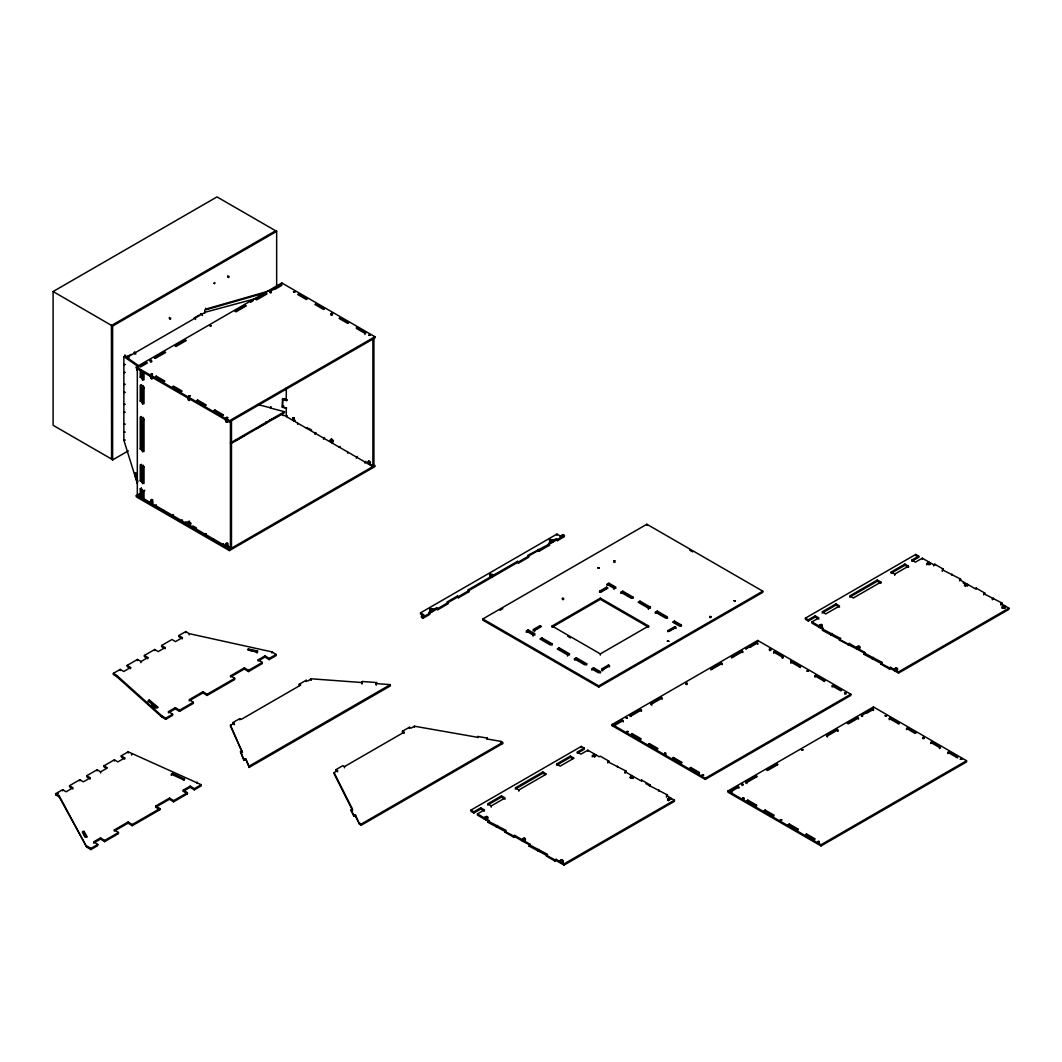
<?xml version="1.0" encoding="UTF-8"?>
<svg xmlns="http://www.w3.org/2000/svg" width="1062" height="1062" viewBox="0 0 1062 1062"><rect width="100%" height="100%" fill="white"/><g stroke="black" fill="none" stroke-linecap="round" stroke-linejoin="round"><path stroke-width="1.5" d="M344.433 767.813L344.446 766.618L342.827 765.662L335.924 769.645L337.543 770.6L334.105 772.592L334.092 773.786L351.894 809.111M335.924 770.839L335.924 769.645M337.543 771.795L337.543 770.6M402.458 731.24L404.091 732.183L404.078 733.377L402.458 732.422L402.458 731.24L409.361 727.258L410.981 728.2L414.432 726.209L477.528 737.293L477.94 736.484L487.299 738.117L486.887 738.94L500.919 741.395L502.645 742.418L502.631 743.599L361.239 825.24L359.514 824.231L355.385 816.041L353.978 816.28L351.23 810.824L351.243 809.629L352.637 809.39L334.105 772.592M353.978 816.28L351.243 809.629M355.385 816.041L355.398 814.846L353.991 815.085M359.514 824.231L355.398 814.846M361.239 825.24L361.239 824.059L502.645 742.418M409.348 728.439L409.361 727.258M414.419 727.404L414.432 726.209M477.927 737.665L477.94 736.484M487.285 739.311L487.299 738.117M500.919 741.395L500.919 742.59L502.631 743.599M100.532 837.891L100.505 839.073L104.634 841.635L104.673 840.467L100.532 837.891L93.642 841.874L97.77 844.449L97.744 845.617L90.841 849.6L86.699 847.038L59.167 796.938L55.715 794.801L55.755 793.633L62.658 789.65L66.096 791.787L72.999 787.805L69.548 785.668L79.902 779.694L83.34 781.831L90.243 777.849L86.792 775.711L97.146 769.738L100.585 771.875L100.558 773.043M59.167 796.938L59.206 795.77L55.755 793.633M62.618 790.818L62.658 789.65M69.548 785.668L69.521 786.836L72.959 788.973M79.862 780.862L79.902 779.694M82.584 831.639L85.81 837.214L87.243 836.949L84.004 831.373L82.584 831.639L82.544 832.82L83.978 832.542L86.394 836.723M83.978 832.542L84.004 831.373M86.792 775.711L86.765 776.88L90.204 779.017L90.243 777.849M86.699 847.038L59.206 795.77M90.841 849.6L90.881 848.432L97.77 844.449M97.107 770.906L97.146 769.738M194.306 789.862L194.346 788.694L190.204 786.132L190.164 787.3L194.306 789.862L201.209 785.88L201.249 784.712L128.183 751.816L121.28 755.799L124.732 757.936L117.829 761.919L114.391 759.781L104.036 765.755L104.01 766.923L106.306 768.357M140.914 662.715L140.954 661.546L137.502 659.409L127.161 665.383L130.613 667.52L123.71 671.503L120.258 669.365L113.368 673.348L113.329 674.516L116.767 676.653L161.557 716.784L165.685 719.346L172.588 715.363L172.628 714.195L168.486 711.633L175.389 707.65L179.531 710.212L179.491 711.381L175.349 708.819L175.389 707.65M116.767 676.653L116.807 675.485L113.368 673.348M114.351 760.95L114.391 759.781M128.13 821.975L114.338 829.94L114.298 831.108L128.09 823.143L128.13 821.975L132.259 824.537L132.232 825.705L128.09 823.143M120.218 670.534L120.258 669.365M114.338 829.94L118.466 832.502L118.426 833.67L104.634 841.635M121.28 755.799L121.254 756.967L124.692 759.104L124.732 757.936M127.161 665.383L127.121 666.551L130.573 668.688L130.613 667.52M128.144 752.985L128.183 751.816M131.595 755.122L131.635 753.954M137.463 660.577L137.502 659.409M144.405 655.427L144.366 656.595L147.817 658.732L147.857 657.564L144.405 655.427L154.747 649.453L158.198 651.59L165.101 647.608L161.65 645.47L171.991 639.497L175.442 641.634L182.345 637.651L178.894 635.514L185.797 631.532L189.235 633.669L271.952 651.895L276.093 654.457L276.054 655.639L269.164 659.621L265.022 657.046L265.062 655.878L269.19 658.44L269.164 659.621M156.818 707.425L149.251 701.132L149.291 699.964L148.083 700.654L156.91 707.996L158.119 707.305L149.291 699.964M154.707 650.621L154.747 649.453M132.232 825.705L159.818 809.775L155.676 807.213L155.716 806.045L169.522 798.08L173.65 800.642L173.61 801.81L169.482 799.248L169.522 798.08M161.65 645.47L161.61 646.639L163.906 648.059M161.557 716.784L161.597 715.615L116.807 675.485M159.818 809.775L159.858 808.607L155.716 806.045M165.061 648.776L165.101 647.608M165.685 719.346L165.725 718.177L172.628 714.195M168.486 711.633L168.446 712.801L175.349 708.819M172.469 773.481L171.261 774.171L184.376 780.185L184.416 779.017L172.469 773.481L171.221 775.34M178.894 635.514L178.854 636.682L182.306 638.82L182.345 637.651M185.757 632.7L185.797 631.532M173.61 801.81L187.403 793.845L183.275 791.283L183.314 790.115L190.204 786.132M189.195 634.837L189.235 633.669M187.403 793.845L187.443 792.677L183.314 790.115M202.975 691.72L202.948 692.889L207.077 695.451L207.117 694.282L202.975 691.72L189.182 699.685L193.324 702.247L193.284 703.416L179.491 711.381M197.067 783.318L197.107 782.15M244.366 667.825L230.573 675.79L230.534 676.959L244.326 668.994L244.366 667.825L248.508 670.387L248.468 671.569L244.326 668.994M230.573 675.79L234.702 678.352L234.675 679.521L207.077 695.451M248.349 648.909L248.309 650.077L257.508 652.201L257.548 651.033L248.349 648.909L247.844 649.758L257.044 651.882L257.548 651.033M257.004 653.05L257.044 651.882M265.062 655.878L258.159 659.86L258.119 661.029L265.022 657.046M258.159 659.86L262.301 662.422L262.261 663.604L248.468 671.569M271.925 653.064L271.952 651.895M136.772 473.28L134.874 473.387L134.701 474.462L137.436 482.931M270.876 406.826L270.425 408.06L284.523 411.698L284.35 412.773L231.543 443.266M150.047 361.624L151.508 361.624M152.49 375.457L151.269 375.656M188.691 525.597L189.594 526.115M269.721 292.528L271.182 292.528M271.182 419.968L269.721 419.968M331.105 314.83L332.565 314.83M664.547 754.538L666.007 754.538M844.569 694.017L846.042 694.017M270.797 406.985L270.478 407.808L257.734 404.516M286.647 407.914L282.359 407.357L282.691 398.569L286.289 400.639L287.324 400.042L284.921 398.662M282.359 407.357L282.691 398.569M282.691 414.499L282.359 415.322L286.647 415.879M362.354 681.512L361.996 683.782L362.354 681.512L376.572 682.561L376.2 684.831L376.572 682.561M152.41 503.003L151.056 502.791L152.41 502.578M227.626 418.986L226.631 418.401L226.803 419.185M370.134 464.081L368.7 463.975L370.134 463.868M615.084 562.289L613.809 562.289M685.773 684.446L687.194 684.446M769.392 650.475L770.8 650.475M227.812 276.863L227.812 275.708M562.382 599.526L563.656 599.526M861.455 716.306L862.716 716.306M922.838 738.608L924.099 738.608M169.362 318.6L169.362 317.405M275.629 230.759L111.59 325.463L111.736 459.156L53.1 425.304L53.1 291.532L216.993 196.908L276.651 231.357L276.651 285.89M111.59 325.463L111.59 459.315L112.625 459.912L112.625 326.061L276.651 231.357M128.515 355.876L131.263 354.283M195.05 317.458L199.178 315.069M126.816 357.562L205.417 312.175L256.964 298.263M136.281 367.001L281.828 282.97L374.952 336.734L374.952 337.928L229.405 421.959L136.281 368.195L136.281 367.001L229.405 420.764L374.952 336.734M250.433 302.298L253.287 300.639M270.969 291.041L269.748 291.453L274.421 289.05M140.25 370.89L140.25 377.262L141.286 376.665L141.286 370.293M151.786 374.753L150.751 376.545M150.3 376.293L150.751 377.422L151.335 376.572M151.786 377.143L152.822 376.545M150.751 378.218L152.822 378.218L151.786 378.815L150.751 377.422M151.786 378.815L152.822 377.422M143.848 387.298L140.25 385.227L140.25 401.157L141.286 400.56L141.286 384.63L142.6 387.922L142.6 403.852L144.02 403.666L144.02 387.736L143.144 385.533M181.098 391.679L182.133 391.082L173.504 386.103L172.482 386.701L181.098 391.679L181.098 392.874M330.8 314.83L331.835 314.233L331.835 315.029M188.359 398.263L189.394 397.666L189.394 399.339L188.359 399.936L189.394 398.542L187.921 398.887L187.921 398.011M112.625 459.912L128.316 450.859M143.848 419.158L140.25 417.087L140.25 448.947L141.286 448.35L141.286 416.49L142.6 419.782L142.6 451.642L144.02 451.443L144.02 419.596L143.144 417.393M357.363 327.773L356.328 328.37L364.943 333.349L365.978 332.751L356.328 327.176M226.989 418.176L225.954 419.968L226.989 419.371M226.551 419.994L226.551 419.118L225.516 419.716L225.516 420.592L226.989 420.247L225.954 421.641L226.989 420.247M226.989 420.565L228.025 419.968M225.954 421.641L226.989 422.238L228.025 420.844M226.989 422.238L228.025 421.641L226.989 421.043M143.848 466.948L140.25 464.877L140.25 480.807L141.286 480.21L141.286 464.28L142.6 467.572L142.6 483.502L144.02 483.303L144.02 467.373L143.144 465.183M141.286 488.175L141.286 496.14L140.25 496.737L140.25 488.772L141.286 488.175L142.6 491.467L142.6 499.432L144.02 499.233L144.02 491.268L142.6 491.467M283.727 405.936L282.691 406.534L286.289 408.604L286.289 416.57L293.192 420.552L294.665 420.22L294.227 419.078M144.883 490.246L143.848 490.843L140.25 488.772M136.281 495.635L229.405 549.399L374.952 465.368L374.952 466.563L229.405 550.594L136.281 496.83L136.281 495.635L139.135 493.989M230.295 443.013L284.523 411.698M270.969 419.676L280.448 414.791M235.963 440.478L245.017 435.247M256.659 428.53L267 422.557L265.965 421.959M286.289 416.57L287.324 415.972M292.74 418.229L293.776 417.632L292.74 419.105L292.74 418.229L294.227 417.884M151.335 501.131C150.658 502.99 149.37 500.122 152.822 499.923M292.74 419.105L293.776 418.508M152.822 501.118L151.786 501.715L151.786 503.388L188.359 524.509L189.394 523.911L189.394 521.044L188.359 521.641C186.514 524.336 190.815 522.637 187.921 523.447M143.848 498.808L150.751 502.791L151.786 502.193L151.786 499.326M151.786 502.591L152.822 501.994M151.786 503.388L152.822 502.791M156.26 504.782L155.225 506.574M306.294 428.119L307.33 427.521M172.482 515.335L173.504 514.738M315.945 432.499L314.91 434.292M182.133 519.716L181.098 521.508M324.574 437.478L323.538 439.27M330.362 440.823C333.216 439.097 330.043 442.496 330.362 439.947L331.835 438.805M187.921 522.57L188.956 521.973L188.956 522.849M330.362 439.947L331.835 439.602M188.359 522.836L189.394 522.238L188.359 521.641M332.871 440.199L331.835 440.796L333.322 440.464M190.43 522.836L189.394 523.433L190.881 523.088M293.192 418.481L293.192 417.685L294.227 418.282L294.227 421.149L330.8 442.27L332.871 441.075L332.871 442.27L331.835 442.867L331.835 440L330.8 439.402L330.8 440.199M189.394 524.309L190.43 523.712L189.394 525.106L190.881 523.964M331.835 441.673C333.362 443.69 329.101 441.58 333.322 441.341M339.083 447.049L340.119 446.452M205.271 534.266L206.293 533.668M357.363 456.408L356.328 458.2M223.538 543.625L222.516 545.417M365.978 461.386L364.943 463.178M225.516 544.275L226.551 543.678L225.516 545.151L225.516 544.275L228.025 543.346M367.943 462.528C371.275 461.957 365.54 462.82 369.43 461.306M225.516 545.151L226.551 544.554M370.465 461.904L369.43 463.377M228.025 544.54L226.989 545.138L226.989 546.811L230.441 548.802L230.441 421.362M189.394 525.106L225.954 546.213L226.989 545.616L226.989 542.748M331.835 442.867L368.395 463.975L370.465 462.78M226.989 546.014L228.025 545.417M226.989 546.811L228.025 546.213L231.476 548.204L231.476 420.764M368.395 461.904L368.395 461.107L369.43 461.704L369.43 464.572L370.465 463.975M140.954 661.546L147.857 657.564M148.043 701.823L149.251 701.132M189.142 700.854L202.948 692.889M179.531 710.212L193.324 702.247M207.117 694.282L234.702 678.352M248.508 670.387L262.301 662.422M269.19 658.44L276.093 654.457M55.715 794.801L58.476 793.208M100.585 771.875L107.488 767.892L104.036 765.755M422.795 615.363L420.525 614.048L420.525 612.854L556.939 534.093L560.364 536.058L562.887 534.598L564.373 535.46L564.373 536.655L557.47 540.638L556.435 540.04L552.983 542.032L552.744 540.173L552.293 541.633M234.45 724.603L232.897 723.859L232.804 722.625L239.707 718.642L241.26 719.386L300.785 685.017L299.232 684.273L299.311 685.508M299.232 684.273L306.121 680.291L307.688 681.034L311.139 679.043L311.219 680.277L310.529 678.751L361.903 682.534M430.827 609.681L429.791 610.278L430.827 608.486L433.07 609.269L433.309 611.115L436.761 609.123L437.796 609.721L448.137 603.747L447.102 601.955L457.457 595.981L458.492 596.578L492.118 577.17L492.118 575.976L489.635 574.542L492.914 574.715L492.463 576.175L492.914 574.715M550.501 539.403L550.501 541.793L549.466 540L552.744 540.173M490.671 575.139L489.635 575.737L490.671 576.334L490.671 573.945M549.466 541.195L550.501 540.598M230.494 725.16L242.455 752.666L230.587 726.395L230.494 725.16L234.37 723.368L232.804 722.625M430.375 609.946L431.584 610.119L432.274 611.712L432.274 610.517L429.791 609.084M550.501 541.793L550.063 540.85L551.271 541.036L551.961 542.629L551.961 541.434L549.466 540M428.836 613.703L428.836 612.508L429.858 613.106L429.858 614.301L422.968 618.283L421.481 617.434L421.481 616.239L423.937 614.818L420.525 612.854M492.914 575.909L491.706 575.737L491.706 574.542M552.744 541.368L551.536 541.195L551.536 540M428.836 612.508L432.274 610.517M432.619 609.522L436.761 607.929L437.796 608.526L457.457 597.176L458.492 597.773L468.833 591.799L467.798 590.007L492.118 575.976M492.463 574.98L493.153 575.378L517.459 561.333L518.495 561.931L538.155 550.594L539.191 551.178L549.545 545.218L548.51 543.425L551.961 541.434M551.961 542.629L527.814 555.36L528.849 557.152L518.495 563.125L517.459 562.528L493.153 576.573L492.463 576.175M552.293 540.439L556.435 538.846L557.47 539.443L564.373 535.46M430.375 611.141L431.584 611.314M432.619 610.716L431.862 609.084M490.976 577.024L492.118 577.17M551.271 542.231L550.82 541.288M421.481 616.239L422.968 617.088L432.274 611.712M183.208 779.72L184.416 779.017M93.602 843.055L100.505 839.073M155.676 807.213L169.482 799.248M183.275 791.283L190.164 787.3M482.838 618.947L646.864 524.243L762.781 591.176L762.781 592.37L598.756 687.074L482.838 620.142L482.838 618.947L598.756 685.879L762.781 591.176M499.95 610.265L502.804 608.619M104.673 840.467L118.466 832.502M132.259 824.537L159.858 808.607M173.65 800.642L187.443 792.677M194.346 788.694L201.249 784.712M249.119 767.441L249.026 766.206L390.325 684.632L390.418 685.866L249.119 767.441L245.654 758.733L243.756 759.064L240.463 751.75L242.362 751.418M528.093 629.939L526.221 631.014L533.084 634.983L534.956 633.895L528.093 629.939L528.093 631.133L534.956 635.089M607.092 584.286L608.964 583.211L615.854 587.193L613.982 588.268L607.092 584.286L607.092 585.481L608.964 584.405L615.854 588.388M526.221 632.209L528.093 631.133M540.014 625.624L533.111 629.607L534.584 630.456L541.474 626.474L540.014 625.624L540.014 626.819L533.111 630.801M599.645 591.189L606.548 587.206L608.008 588.056L601.119 592.038L599.645 591.189L599.645 592.384L606.548 588.401L606.548 587.206M552.054 626.022L600.335 598.145L648.616 626.022L648.616 627.217L600.335 599.34L552.054 627.217L552.054 626.022L600.335 653.9L648.616 626.022M541.859 637.877L539.987 638.966L550.328 644.939L552.2 643.851L552.2 645.046L541.859 639.072L541.859 637.877L552.2 643.851M620.885 593.446L620.885 592.251L622.757 591.176L633.098 597.149L633.098 598.344L622.757 592.37L622.757 591.176M633.098 597.149L631.226 598.225L620.885 592.251M344.446 766.618L404.091 732.183M559.103 647.833L557.231 648.922L567.573 654.896L569.444 653.807L569.444 655.002L559.103 649.028L559.103 647.833L569.444 653.807M640.001 601.132L638.129 602.207L648.47 608.181L650.342 607.106L650.342 608.3L640.001 602.327L640.001 601.132L650.342 607.106M574.476 658.878L576.347 657.79L586.689 663.763L586.689 664.958L576.347 658.984L574.476 660.073L574.476 658.878L584.817 664.852L586.689 663.763M655.373 612.163L657.245 611.088L667.586 617.062L665.715 618.137L655.373 612.163L655.373 613.358L657.245 612.283L667.586 618.257M600.481 671.728L593.592 667.746L591.72 668.834L598.61 672.817L600.481 671.728L600.481 672.923L593.592 668.941L591.72 670.029M674.489 621.044L672.618 622.12L679.521 626.102L681.392 625.027L681.392 626.222L674.489 622.239L674.489 621.044L681.392 625.027M667.905 630.602L674.808 626.62L676.043 627.337L669.14 631.319L667.905 630.602L667.905 631.797M608.473 665.024L601.583 669.007L602.725 669.657L609.615 665.675L608.473 665.024L608.473 666.219L601.583 670.202L602.725 670.852L602.725 669.657M669.286 631.001L674.808 627.815L676.043 628.531M612.163 724.483L757.71 640.452L850.821 694.216L850.821 695.411L705.287 779.428L612.163 725.678L612.163 724.483L705.287 778.234L850.821 694.216M612.163 725.678L615.017 724.018M622.159 719.903L623.195 721.695L622.159 719.903L615.27 723.886L616.305 724.483M641.475 709.947L630.098 716.518L630.098 715.323L640.439 709.35L641.475 711.142L640.439 709.35M650.794 703.376L661.135 697.402L662.17 697.999L650.794 704.571L650.794 703.376L651.829 705.168M721.151 662.754L722.187 664.547L721.151 662.754L710.797 668.728L711.832 669.325M731.492 656.781L741.834 650.807L742.869 651.404L731.492 657.975L731.492 656.781L732.528 657.378M757.71 642.842L749.772 647.422L749.772 646.227L756.675 642.245L757.71 644.037L756.675 642.245M746.838 648.51L745.617 648.922L750.29 646.519M615.27 725.081L623.195 720.501M710.797 669.923L722.187 663.352M470.917 810.133L473.851 811.819L480.754 807.837L484.352 809.921L484.352 811.116L480.754 809.032L473.851 813.014L470.917 811.328L470.917 810.133L581.286 746.413L584.219 748.099L584.219 749.294L577.316 753.277L577.316 752.082L584.219 748.099M818.842 619.119L815.244 617.049L808.341 621.031L805.421 619.332L805.421 618.137L915.776 554.417L918.71 556.116L918.71 557.311L911.82 561.294L911.82 560.099L918.71 556.116M501.45 795.889L487.657 803.854L491.241 805.939L505.047 797.974L501.45 795.889L501.45 797.084L487.657 805.049M542.828 771.994L515.243 787.924L518.84 790.009L546.426 774.079L542.828 771.994L542.828 773.189L515.243 789.119M556.634 764.029L570.427 756.064L574.024 758.149L560.218 766.114L556.634 764.029L556.634 765.224L570.427 757.259L572.816 758.653M805.421 618.137L808.341 619.836L815.244 615.854L818.842 617.925L811.939 621.907L811.939 623.102L818.842 627.084L821.324 625.651L822.36 626.248L821.324 624.456L819.426 625.04L819.426 626.235L823.329 628.478L823.329 629.673M835.94 603.906L822.147 611.871L825.745 613.942L839.538 605.977L835.94 603.906L835.94 605.101L822.147 613.066M880.916 582.082L877.331 580.011L849.733 595.941L853.33 598.012L880.916 582.082L880.916 583.277L877.331 581.206L849.733 597.136M891.124 572.046L904.917 564.081L908.514 566.152L908.514 567.347L904.917 565.276L891.124 573.241L891.124 572.046L894.722 574.117L908.514 566.152M488.839 820.475L487.803 822.267L488.839 820.475L484.936 818.218L484.936 817.023L486.834 816.452L487.87 818.244L486.834 817.647L484.352 819.081L477.449 815.098L477.449 813.904L484.352 809.921M592.224 755.6L593.26 756.197L593.26 755.002L592.224 756.794L594.72 755.361L594.72 754.166L587.817 750.184L580.914 754.166L577.316 752.082M927.763 564.201L927.763 563.006L926.728 563.603L927.763 564.201L929.21 563.364L929.21 562.17L922.307 558.187L915.404 562.17L911.82 560.099M477.449 813.904L484.352 817.886L485.387 817.289L485.387 819.678L506.083 830.418L505.047 832.21L513.663 837.188L514.698 836.591L521.973 840.799L524.455 839.365L525.491 839.962L524.801 840.361L525.491 838.768L524.455 838.17L522.557 838.741L522.557 839.936L530.243 844.383L529.208 846.175L530.243 844.383M593.26 755.002L594.72 754.166M484.936 818.218L486.144 818.045L486.144 816.851M487.179 818.643L487.87 817.05M595.065 756.356L595.742 754.763L599.194 756.755L600.229 756.157L608.858 761.135L607.822 762.928M632.142 733.616L631.107 734.214L640.758 739.789L640.758 738.594L632.142 733.616L631.107 735.408M774.583 651.391L773.548 651.988L783.198 657.564L783.198 656.369L774.583 651.391L773.548 653.183M811.939 621.907L818.842 625.89L819.877 625.292L819.877 627.682L840.573 638.435L839.538 640.227L840.573 638.435M927.763 563.006L929.21 562.17M594.295 756.794L595.065 755.162M819.426 626.235L820.634 626.049L820.634 624.854M485.387 819.678L486.423 819.081M821.669 625.452L822.121 626.912L822.36 625.053M929.555 564.36L930.246 562.767L933.684 564.758L934.719 564.161L943.348 569.139L942.313 570.931L943.348 569.139M819.877 627.682L822.121 625.717M929.993 564.626L929.993 563.431L928.785 563.603L928.785 564.798M821.669 626.646L822.36 626.248M823.329 628.478L822.293 630.27L848.153 644.01L849.188 643.413L856.463 647.608L857.499 647.01L857.499 649.4L881.978 662.343L880.942 664.135L881.978 662.343M639.722 739.192L640.758 738.594M783.198 656.369L782.163 658.161L783.198 657.564M608.858 761.135L607.822 761.733L626.102 771.092L625.067 772.884L626.102 771.092M487.803 822.267L513.663 835.993L514.698 835.396L521.973 839.604L522.995 839.007L522.995 841.396L547.488 854.339L546.452 856.131L555.081 861.109L556.116 860.512L559.555 862.503L562.037 861.07L563.072 861.667L562.037 859.875L560.152 860.446L560.59 863.101L564.041 865.092L674.41 801.372L674.41 800.177L670.958 798.186L669.511 799.022L669.511 800.217M649.386 743.573L648.351 744.17L656.966 749.148L658.002 748.551L649.386 743.573L649.386 744.767M790.792 661.945L791.827 661.347L790.792 663.139L790.792 661.945L800.443 667.52L800.443 666.325L790.659 660.67M960.592 580.29L960.592 579.095L942.313 569.736M505.047 832.21L506.083 831.612M799.407 666.923L800.443 666.325M959.557 580.887L960.592 579.095M839.538 640.227L856.463 648.802L858.946 647.369L859.981 647.966L859.291 648.364L859.981 646.771L858.946 646.174L857.047 646.758L857.047 647.953L864.733 652.387L863.698 654.179L864.733 652.387M631.638 776.282L631.638 777.477L630.43 777.649L631.2 776.017L632.328 775.884L632.328 777.079L630.881 777.915L629.846 777.318L630.881 776.72L630.881 777.915M522.557 839.936L523.765 839.763L523.765 838.568M966.128 584.286L966.128 585.481L964.933 585.666L965.69 584.034L966.818 583.888L966.818 585.082L965.371 585.919L964.336 585.321L965.371 584.724L965.371 585.919M633.364 776.481L632.673 778.074L633.364 776.481L640.612 780.663L641.647 780.066L650.263 785.044L650.263 786.238M522.995 841.396L524.801 839.166M633.125 778.327L633.125 777.132L631.917 777.318L631.917 778.512M857.047 647.953L858.255 647.767L858.255 646.572M967.163 586.078L967.854 584.485L975.102 588.667L976.137 588.069L984.753 593.047L983.717 594.839M673.547 757.525L672.511 758.122L681.14 763.1L682.176 762.503L673.547 757.525L672.511 759.317M814.952 675.897L815.988 675.299L824.616 680.277L824.616 681.472L814.952 675.897L814.952 677.091L815.988 675.299M823.581 680.875L824.616 680.277M649.227 785.641L650.263 785.044M984.753 593.047L983.717 593.645L1001.997 603.004L1000.962 604.796L1001.997 603.004M529.208 846.175L555.081 859.915L556.116 859.317L559.555 861.309L560.59 860.711M863.698 654.179L889.571 667.918L890.606 667.321L894.058 669.312L895.08 668.715L895.08 671.104L898.532 673.096L1008.9 609.376L1008.9 608.181L1005.448 606.19L1005.21 608.048M698.384 774.251L699.42 772.459L690.791 767.481L689.756 768.078L699.42 773.654M832.196 685.853L833.232 685.255L841.861 690.234L840.825 690.831L832.196 685.853L832.196 687.048M689.756 769.273L690.791 767.481M667.507 795L666.471 796.792L667.507 795L645.948 783.743M546.452 856.131L547.488 855.534M880.942 664.135L889.571 669.113L890.606 668.516L894.058 670.507L896.54 669.073L897.576 669.671L896.54 667.879L895.08 668.715M669.233 797.987L669.233 799.182L668.025 799.354L668.781 797.721L669.923 797.589L669.923 798.783L667.44 800.217M668.476 800.814L668.476 798.425L667.44 799.022L668.476 799.62M561.36 860.273L561.36 861.468L560.152 861.64L564.041 863.897L674.41 800.177M1003.723 605.99L1003.723 607.185L1002.515 607.371L1003.285 605.738L1004.413 605.592L1004.413 606.787L1001.931 608.221M562.382 862.065L563.072 860.472M1002.966 606.429L1001.931 607.026L1002.966 607.623L1002.515 606.176M562.833 862.317L562.833 861.123L561.625 861.309M895.85 668.277L895.85 669.472L894.642 669.657L898.532 671.901L1008.9 608.181M560.59 863.101L561.625 862.503M896.886 670.069L897.576 668.476M1004.002 608.221L1004.758 606.588M895.08 671.104L896.116 670.507M1004.758 607.783L1005.448 606.19M727.921 790.991L873.468 706.96L966.579 760.724L966.579 761.919L821.045 845.936L727.921 792.186L727.921 790.991L821.045 844.741L966.579 760.724M731.028 791.588L738.953 787.008L737.917 786.411L731.028 790.393L732.063 792.186M745.856 783.026L757.233 776.455L756.197 775.857L745.856 781.831L746.891 783.623M776.893 763.91L766.552 769.884L767.587 770.481L777.928 764.507L776.893 763.91L776.893 765.105M836.909 729.262L837.945 731.054L836.909 729.262L826.555 735.236L827.59 737.028M857.592 717.315L847.25 723.288L848.286 723.886L858.627 717.912L857.592 717.315L858.627 719.107M873.468 709.35L872.433 708.752L865.53 712.735L866.565 713.332L873.468 709.35L873.468 710.544M862.596 715.018L861.375 715.43L866.048 713.027M826.555 736.431L837.945 729.859M747.9 800.124L746.865 800.721L756.516 806.297L756.516 805.102L747.9 800.124L746.865 801.916M889.306 718.496L890.341 717.899L898.956 722.877L898.956 724.072L889.306 718.496L889.306 719.691L890.341 717.899M756.516 805.102L755.48 806.894M897.921 723.474L898.956 722.877M765.144 810.08L764.109 810.678L773.76 816.253L773.76 815.058L765.144 810.08L764.109 811.872M906.55 728.452L907.585 727.855L916.201 732.833L915.165 733.43L906.55 728.452L906.55 729.647M772.724 815.656L773.76 815.058M788.269 824.63L789.305 824.032L797.934 829.01L797.934 830.205L788.269 824.63L788.269 825.824L789.305 824.032M931.746 741.807L930.71 742.404L940.374 747.98L940.374 746.785L931.746 741.807L930.71 743.599M796.898 829.608L797.934 829.01M940.374 746.785L939.339 748.577M806.549 833.989L805.514 834.586L814.142 839.564L815.178 838.967L806.549 833.989L806.549 835.183M947.954 752.361L948.99 751.763L957.619 756.741L957.619 757.936L947.954 752.361L947.954 753.555L948.99 751.763M956.583 757.339L957.619 756.741M294.745 420.857L293.484 420.552L294.745 420.26M709.841 617.553L710.876 617.553M741.887 785.309L742.922 785.309M268.434 291.147L206.639 308.856L204.78 309.945L204.78 313.131M266.522 292.422L206.32 309.679L205.603 308.259M240.463 751.75L243.848 760.299L245.919 760.1M351.23 810.824L352.637 810.585M123.869 364.611L125.303 364.425M123.869 372.576L125.303 372.39M142.6 379.957L144.02 379.771L144.02 371.806L142.6 371.992L142.6 379.957L141.286 376.665M123.869 384.524L125.303 384.338M142.6 387.922L144.02 387.736M123.869 392.489L125.303 392.303M123.869 404.436L125.303 404.25M123.869 412.401L125.303 412.215M142.6 419.782L144.02 419.596M123.869 424.349L125.303 424.163M123.869 432.314L125.303 432.128M124.705 355.013L125.741 355.611L123.869 356.686L123.869 440.279L125.303 440.093M142.6 467.572L144.02 467.373M200.559 314.272L201.979 314.166L202.484 315.494M193.669 318.255L195.076 318.149L195.581 319.476M134.024 352.69L135.445 352.584L134.409 351.987M134.542 354.018L135.949 353.911M127.135 356.673L128.542 356.567L129.046 357.894M376.121 683.583L390.325 684.632M282.359 399.392L286.647 399.949M226.803 547.819L226.471 547.103L227.719 547.408M818.258 843.122L818.112 842.458L819.333 842.644M230.587 726.395L230.919 725.359M959.557 579.693L966.818 583.888M1000.962 603.601L1004.413 605.592M967.163 584.883L966.407 585.321M918.71 557.311L915.776 555.612L915.776 554.417M963.194 582.985L966.818 585.082M928.069 563.51L928.52 562.568M835.94 605.101L839.538 607.172M271.487 292.528L270.452 291.931L270.452 292.727M859.291 647.17L858.534 648.802M896.886 668.874L896.116 669.312M689.796 550.235L692.663 551.882M200.944 313.569L201.979 314.166M749.772 646.227L750.807 646.824M742.869 652.599L741.834 650.807M548.51 544.62L549.545 545.218M308.763 428.358L311.644 430.017M371.62 464.638L373.917 465.966L373.917 338.526M369.43 464.572L372.881 466.563L372.881 339.123M53.1 291.532L112.625 326.061M151.813 361.624L150.777 361.027L150.777 361.823M127.506 355.969L128.542 356.567M151.786 378.019L152.224 377.408M226.989 421.441L227.441 420.831M188.359 399.936L189.394 400.533L189.846 399.126M140.25 377.262L142.653 378.643M567.679 636.231L570.52 637.877M608.473 666.219L609.615 666.87M662.17 699.194L661.135 697.402M140.25 401.157L142.653 402.538M467.798 591.202L468.833 591.799M630.098 715.323L631.133 715.921M738.953 788.203L737.917 786.411M140.25 448.947L142.653 450.328M140.25 480.807L142.653 482.188M625.067 771.689L632.328 775.884M666.471 795.597L669.923 797.589M593.578 755.494L594.03 754.564M151.786 500.521L150.751 499.923L150.751 501.118M226.989 543.943L225.954 543.346L225.954 544.54M185.77 521.814L189.394 523.911M192.846 525.902L196.47 527.987M140.25 496.737L137.317 495.038L137.317 367.598M542.828 773.189L545.231 774.57M501.45 797.084L505.047 799.168M487.179 817.448L486.423 817.886M359.514 823.037L361.239 824.059M161.597 715.615L165.725 718.177M86.739 845.856L90.881 848.432M138.697 365.726L125.303 356.46L123.869 356.646L138.604 366.841M744.05 799.128L742.896 799.633M152.41 503.773L151.269 504.277M151.826 704.982L155.61 708.128M83.354 834.214L84.96 837.002M245.654 758.733L249.026 766.206M141.286 400.56L142.6 403.852M141.286 448.35L142.6 451.642M141.286 480.21L142.6 483.502M141.286 496.14L142.6 499.432M137.595 480.343L135.246 473.134L137.595 481.736M134.874 473.387L137.622 481.869M123.869 440.279L137.423 483.728M136.905 368.859L137.051 370.346M306.121 680.291L306.214 681.525M243.756 759.064L243.848 760.299M239.707 718.642L239.786 719.877M1004.453 607.291L1004.453 608.486M1003.285 605.738L1003.285 606.933M993.382 598.025L993.382 599.22M992.346 598.623L992.346 599.818M976.137 588.069L976.137 589.264M967.854 584.485L967.854 585.68M965.69 584.034L965.69 585.228M951.964 574.117L951.964 575.312M934.719 564.161L934.719 565.356M933.684 564.758L933.684 565.953M930.246 562.767L930.246 563.962M926.728 563.603L926.728 564.798M922.307 558.187L922.307 559.382M907.585 727.855L907.585 729.05M904.917 564.081L904.917 565.276M898.532 671.901L898.532 673.096M896.54 667.879L896.54 669.073M895.399 668.025L895.399 669.219M894.722 574.117L894.722 575.312M894.058 669.312L894.058 670.507M890.606 667.321L890.606 668.516M889.571 667.918L889.571 669.113M877.331 580.011L877.331 581.206M873.468 706.96L873.468 708.155M873.362 657.365L873.362 658.559M872.327 657.962L872.327 659.157M872.433 708.752L872.433 709.947M858.946 646.174L858.946 647.369M857.804 646.32L857.804 647.515M856.463 647.608L856.463 648.802M849.188 643.413L849.188 644.607M848.153 644.01L848.153 645.205M833.232 685.255L833.232 686.45M831.944 633.456L831.944 634.651M830.909 634.054L830.909 635.249M821.324 624.456L821.324 625.651M821.364 626.155L821.364 627.35M821.045 844.741L821.045 845.936M820.183 624.602L820.183 625.797M818.842 625.89L818.842 627.084M815.244 615.854L815.244 617.049M808.341 619.836L808.341 621.031M757.71 640.452L757.71 641.647M756.197 775.857L756.197 777.052M705.287 778.234L705.287 779.428M674.808 626.62L674.808 627.815M670.958 798.186L670.958 799.381M668.781 797.721L668.781 798.916M658.891 790.022L658.891 791.217M657.245 611.088L657.245 612.283M648.47 608.181L648.47 609.376M646.864 524.243L646.864 525.438M641.647 780.066L641.647 781.26M631.2 776.017L631.2 777.211M617.473 766.114L617.473 767.308M613.982 588.268L613.982 589.463M608.964 583.211L608.964 584.405M600.335 598.145L600.335 599.34M600.335 653.9L600.335 655.095M598.756 685.879L598.756 687.074M595.742 754.763L595.742 755.958M594.747 755.852L594.747 757.047M593.592 667.746L593.592 668.941M587.817 750.184L587.817 751.378M581.286 746.413L581.286 747.608M576.347 657.79L576.347 658.984M570.427 756.064L570.427 757.259M567.573 654.896L567.573 656.09M564.041 863.897L564.041 865.092M562.887 534.598L562.887 535.792M562.037 859.875L562.037 861.07M560.909 860.008L560.909 861.202M560.364 536.058L560.364 537.253M559.555 861.309L559.555 862.503M557.47 539.443L557.47 540.638M556.939 534.093L556.939 535.288M556.435 538.846L556.435 540.04M556.116 859.317L556.116 860.512M555.081 859.915L555.081 861.109M552.983 540.837L552.983 542.032M551.988 539.735L551.988 540.93M539.191 549.997L539.191 551.178M538.872 849.361L538.872 850.556M538.155 549.399L538.155 550.594M537.837 849.958L537.837 851.153M534.584 630.456L534.584 631.651M533.084 634.983L533.084 636.178M524.455 838.17L524.455 839.365M524.482 839.856L524.482 841.051M523.314 838.303L523.314 839.498M521.973 839.604L521.973 840.799M518.84 790.009L518.84 791.203M518.495 561.931L518.495 563.125M517.459 561.333L517.459 562.528M514.698 835.396L514.698 836.591M513.663 835.993L513.663 837.188M497.454 825.453L497.454 826.648M496.419 826.05L496.419 827.245M493.153 575.378L493.153 576.573M492.157 574.276L492.157 575.471M491.427 576.772L491.427 575.577L490.219 575.392L490.219 576.586M491.241 805.939L491.241 807.133M486.834 816.452L486.834 817.647M485.692 816.585L485.692 817.78M484.352 817.886L484.352 819.081M480.754 807.837L480.754 809.032M473.851 811.819L473.851 813.014M458.492 596.578L458.492 597.773M457.457 595.981L457.457 597.176M437.796 608.526L437.796 609.721M436.761 607.929L436.761 609.123M433.309 609.92L433.309 611.115M431.145 610.385L431.145 611.579M430.827 608.486L430.827 610.876M422.968 617.088L422.968 618.283M368.979 461.054L368.979 461.93M368.395 462.78L368.395 463.975M364.943 333.349L364.943 334.543M347.699 452.027L347.699 453.222M332.287 441.062L332.287 441.938M331.397 439.349L331.397 440.226M330.8 441.075L330.8 442.27M297.665 423.141L297.665 424.335M293.192 419.357L293.192 420.552M286.289 387.895L286.289 400.639M281.828 282.97L281.828 284.165M229.405 420.764L229.405 421.959M229.405 549.399L229.405 550.594M225.954 545.417L225.954 546.213M213.887 539.244L213.887 540.439M196.643 529.288L196.643 530.482M189.846 523.685L189.846 524.562M188.956 397.414L188.956 398.29M188.359 523.712L188.359 524.509M163.853 510.357L163.853 511.552M151.786 375.948L151.786 377.621M150.751 501.994L150.751 502.791M169.893 318.733C170.716 320.512 171.234 316.357 169.893 318.733M214.073 283.262C214.909 285.041 215.374 280.899 214.073 283.262M228.224 277.089C229.047 278.881 229.525 274.7 228.224 277.089M150.061 360.323L151.508 360.43L150.061 360.323M151.069 374.05L152.516 374.156L151.069 374.05M188.691 395.768L190.138 395.874L188.691 395.768M209.904 325.768L211.338 325.888L209.971 325.676M188.691 524.402L190.138 524.509L188.691 524.402M226.286 417.472L227.719 417.578L226.286 417.472M226.286 546.107L227.719 546.213L226.286 546.107M293.51 291.811L294.957 291.917L293.51 291.811M331.132 313.529L332.565 313.635L331.211 313.423M368.726 335.234L370.16 335.34L368.726 335.234M562.316 598.437L563.749 598.543L562.382 598.331M597.866 567.944L599.313 568.051L597.866 567.944M613.743 560.776L615.177 560.882L613.809 560.683M625.943 717.793L627.376 717.912L625.943 717.793M626.952 731.519L628.385 731.625L626.952 731.519M667.361 641.169L668.808 641.275L667.361 641.169M664.573 753.237L666.007 753.343L664.639 753.144M685.773 683.251L687.22 683.357L685.773 683.251M709.655 616.557L711.089 616.664L709.655 616.557M733.961 600.72L735.408 600.827L733.961 600.72M702.155 774.941L703.602 775.048L702.155 774.941M769.392 649.28L770.826 649.4L769.392 649.28M741.701 784.3L743.134 784.42L741.701 784.3M742.71 798.027L744.143 798.133L742.776 797.934M807.001 670.998L808.447 671.118L807.001 670.998M780.331 819.745L781.765 819.851L780.331 819.745M801.531 749.759L802.978 749.865L801.531 749.759M844.595 692.703L846.042 692.822L844.595 692.703M817.913 841.449L819.36 841.555L817.913 841.449M885.15 715.788L886.584 715.907L885.15 715.788M922.759 737.506L924.206 737.625L922.759 737.506M960.353 759.211L961.8 759.33L960.353 759.211M146.29 362.421L139.387 366.403L140.423 367.001L147.326 363.018L146.29 362.421M164.57 351.867L154.216 357.841L155.251 358.438L165.606 352.465L164.57 351.867M185.266 339.92L174.911 345.893L175.947 346.491L186.301 340.517L185.266 339.92M245.269 305.272L234.928 311.246L235.963 311.843L246.304 305.869L245.269 305.272M265.965 293.324L255.623 299.298L256.659 299.896L267 293.922L265.965 293.324M280.793 284.762L273.903 288.745L274.939 289.342L281.828 285.359L280.793 284.762M156.26 376.147L155.225 376.744L163.853 381.723L164.889 381.125L156.26 376.147M298.701 293.909L297.665 294.506L306.294 299.484L307.33 298.887L298.701 293.909M315.945 303.865L314.91 304.462L323.538 309.44L324.574 308.843L315.945 303.865M197.678 400.055L196.643 400.653L205.271 405.631L206.293 405.034L197.678 400.055M340.119 317.817L339.083 318.414L347.699 323.392L348.734 322.795L340.119 317.817M214.922 410.012L213.887 410.609L222.516 415.587L223.538 414.99L214.922 410.012"/></g></svg>
